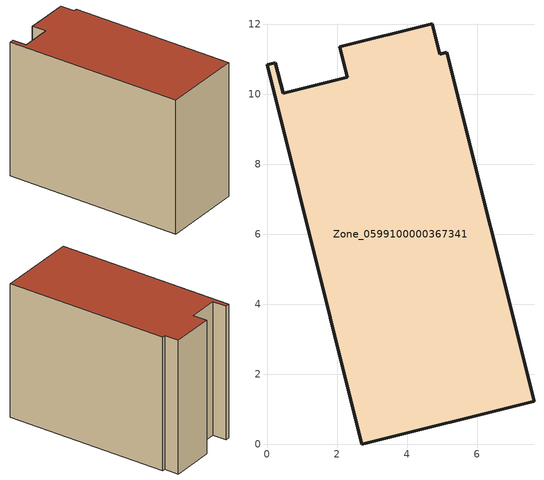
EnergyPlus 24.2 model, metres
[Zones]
Zone_0599100000367341
 floor ground (C_G): 0.24,10.9 0.46,10.03 2.29,10.48 2.07,11.36 4.71,12.02 4.93,11.14 5.14,11.19 7.62,1.23 2.71,0 0,10.84 z0
 wall outside (C_F): 2.71,0 7.62,1.23 5.14,11.19 4.93,11.14 4.71,12.02 2.07,11.36 2.29,10.48 0.46,10.03 0.24,10.9 0,10.84 2.71,0 z0:8.49
 roof outside (C_R): 0.46,10.03 0.24,10.9 0,10.84 2.71,0 7.62,1.23 5.14,11.19 4.93,11.14 4.71,12.02 2.07,11.36 2.29,10.48 z8.49
[BUILDING]
Pand.0599100000367341: North Axis=0; Terrain=City; Loads Convergence Tolerance Value=0.04; Temperature Convergence Tolerance Value=0.4; Solar Distribution=FullExterior; Maximum Number of Warmup Days=25; Minimum Number of Warmup Days=1
[Site:Location]
Rotterdam.The.Hague.AP_ZH_NLD Design_Conditions: Latitude=51.96; Longitude=4.45; Time Zone=1; Elevation=-4.5
[SITE:GROUNDTEMPERATURE:BUILDINGSURFACE]
18, 18, 18, 18, 18, 18, 18, 18, 18, 18, 18, 18
[MATERIAL] Thermal Absorptance=0.9; Solar Absorptance=0.7; Visible Absorptance=0.7
Name | Roughness | Thickness | Conductivity | Density | Specific Heat
G.TI.1992-2005 | MediumSmooth | 0.15 | 0.06 | 540 | 1210
F.TI.1992-2005 | Rough | 0.3 | 0.12 | 1920 | 840
R.TI.1992-2005 | MediumRough | 0.2 | 0.08 | 1500 | 1000
[CONSTRUCTION]
C_G: G.TI.1992-2005
C_F: F.TI.1992-2005
C_R: R.TI.1992-2005
[ZONE]
Zone_0599100000367341: Type=1; Multiplier=1; Ceiling Height=Autocalculate; Volume=Autocalculate; Floor Area=autocalculate; Part of Total Floor Area=Yes
[ZONEINFILTRATION:DESIGNFLOWRATE]
Infil_Zone_0599100000367341: Zone or ZoneList or Space or SpaceList=Zone_0599100000367341; Schedule=AlwaysOn; Design Flow Rate Calculation Method=Flow/Area; Flow Rate per Floor Area=0.0015; Constant Term Coefficient=1; Temperature Term Coefficient=0; Velocity Term Coefficient=0; Velocity Squared Term Coefficient=0
[HVACTEMPLATE:ZONE:IDEALLOADSAIRSYSTEM]
Zone_0599100000367341: Maximum Heating Supply Air Temperature=50; Minimum Cooling Supply Air Temperature=13; Maximum Heating Supply Air Humidity Ratio=0.0156; Minimum Cooling Supply Air Humidity Ratio=0.0077; Heating Limit=NoLimit; Cooling Limit=NoLimit; Dehumidification Control Type=ConstantSensibleHeatRatio; Cooling Sensible Heat Ratio=0.7; Dehumidification Setpoint=60; Humidification Control Type=None; Humidification Setpoint=30; Outdoor Air Method=None; Outdoor Air Flow Rate per Person=0.00944; Outdoor Air Flow Rate per Zone Floor Area=0; Outdoor Air Flow Rate per Zone=0; Demand Controlled Ventilation Type=None; Outdoor Air Economizer Type=NoEconomizer; Heat Recovery Type=None; Sensible Heat Recovery Effectiveness=0.7; Latent Heat Recovery Effectiveness=0.65
[ZONECONTROL:THERMOSTAT]
ThermostatControl_Zone_0599100000367341: Zone or ZoneList=Zone_0599100000367341; Control Type Schedule=DualSetpointControlType; Control 1=Thermostat_Zone_0599100000367341; Temperature Difference Between Cutout And Setpoint=0
[THERMOSTATSETPOINT:DUALSETPOINT]
Thermostat_Zone_0599100000367341: Heating Setpoint Temperature Schedule=HeatingSetpoint_Zone_0599100000367341; Cooling Setpoint Temperature Schedule=CoolingSetpoint_Zone_0599100000367341
[SCHEDULE:COMPACT]
HeatingSetpoint_Zone_0599100000367341: Through: 12/31, For: AllDays, Until: 24:00, 21
CoolingSetpoint_Zone_0599100000367341: Through: 12/31, For: AllDays, Until: 24:00, 24
DualSetpointControlType: Through: 12/31, For: AllDays, Until: 24:00, 4
AlwaysOn: Through: 12/31, For: AllDays, Until: 24:00, 1
